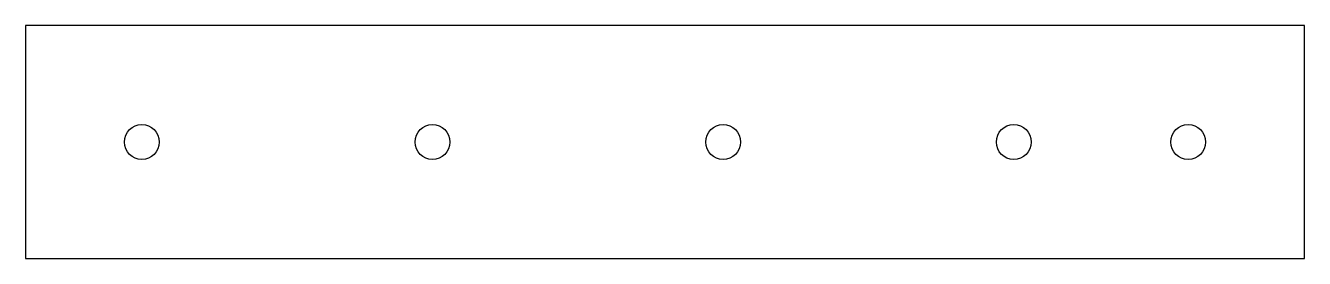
# Model space of a CAD drawing. Header units: metres. Extents: x 0 to 220, y 0 to 40.
import ezdxf

# ---------------------------------------------------------------- set-up
doc = ezdxf.new("R2010")
doc.units = ezdxf.units.M
doc.layers.add('HOLE', color=7, linetype='Continuous')
doc.layers.add('OUTER', color=7, linetype='Continuous')

msp = doc.modelspace()

# ---------------------------------------------------------------- linework, layer by layer
at = {"layer": 'HOLE'}
for centre in [(20, 20), (70, 20), (120, 20), (170, 20), (200, 20)]:
    msp.add_circle(centre, 3, dxfattribs=at)
at = {"layer": 'OUTER'}
msp.add_lwpolyline([(0, 0), (220, 0), (220, 40), (0, 40), (0, 0)], dxfattribs=at)

doc.saveas('drawing.dxf')
